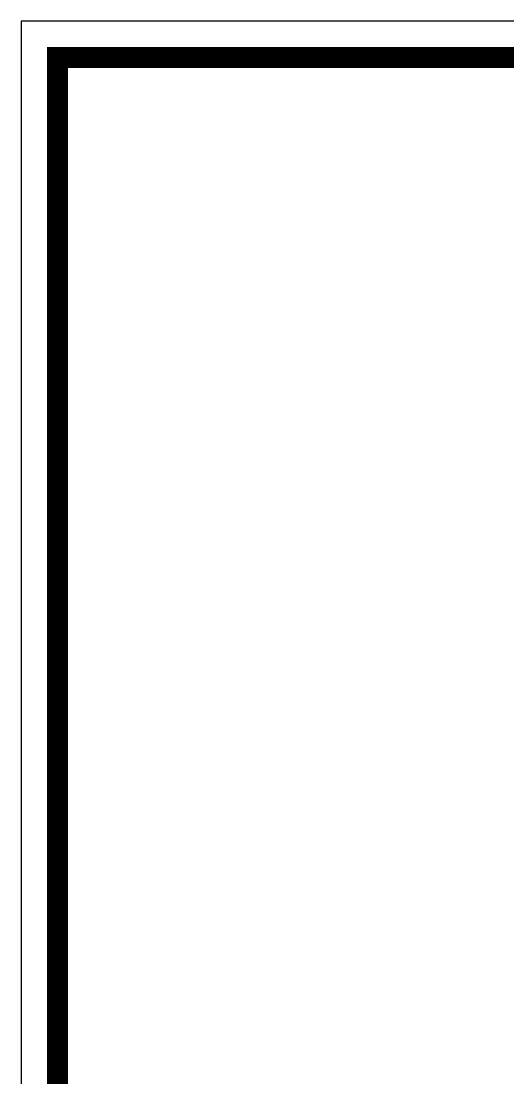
# Model space of a CAD drawing. Header units: centimetres. Extents: x 7997 to 116674, y 1017 to 13844.
# Drawn here: x 46694.4 to 46902.2, y 10321.2 to 10772.1 of the extents above; entities that cross this region are included whole.
import ezdxf
from ezdxf.xclip import XClip

# ---------------------------------------------------------------- set-up
doc = ezdxf.new("R2010")
doc.units = ezdxf.units.CM
doc.header["$LTSCALE"] = 200
doc.header["$XCLIPFRAME"] = 0
doc.layers.add('DIM', color=11, linetype='Continuous')
doc.layers.add('HA', color=251, linetype='Continuous', lineweight=0)
doc.layers.add('WALL', color=3, linetype='Continuous', lineweight=25)

# ---------------------------------------------------------------- blocks, each defined once
blk = doc.blocks.new('08-TITLE SHEET-selattin', base_point=(45714.81, -203081.37))
at = {"color": 0}
blk.add_lwpolyline([(51244.81, -203081.37), (45714.81, -203081.37), (45714.81, -206921.37), (51244.81, -206921.37)], close=True, dxfattribs=at)
at = {"color": 0, "linetype": 'ByBlock', "const_width": 17.04}
blk.add_lwpolyline([(45744.29, -206891.89), (51215.34, -206891.89), (51215.34, -203110.84), (45744.29, -203110.84)], close=True, dxfattribs=at)
at = {"layer": 'HA', "ltscale": 1.2}
blk.add_lwpolyline([(45714.81, -203081.37), (51244.81, -203081.37), (51244.81, -206921.37), (45714.81, -206921.37)], close=True, dxfattribs=at)
blk = doc.blocks.new('02-GROUND FLOOR PLAN-selattin', base_point=(28755.36, 25545.28))
at = {"layer": 'WALL'}
blk.add_line((27835.36, 25245.28), (27715.36, 25245.28), dxfattribs=at)
blk.add_lwpolyline([(27865.36, 25425.28), (27815.36, 25425.28), (27815.36, 25455.28), (27685.36, 25455.28), (27685.36, 25375.28), (27715.36, 25375.28), (27715.36, 25325.28)], dxfattribs=at)

msp = doc.modelspace()

# ---------------------------------------------------------------- linework, layer by layer
at = {"linetype": 'Continuous'}
msp.add_lwpolyline([(46694.4457, 8756.0841), (49597.6957, 8756.0841), (49597.6957, 10772.0841), (46694.4457, 10772.0841)], close=True, dxfattribs=at)

# ---------------------------------------------------------------- block references
at = {"layer": 'DIM', "color": 0, "linetype": 'Continuous', "xscale": 0.5250000000000014, "yscale": 0.5250000000000014, "zscale": 0.5250000000000014}
msp.add_blockref('08-TITLE SHEET-selattin', (46694.4457, 10772.0841), dxfattribs=at)

# ---------------------------------------------------------------- next in the draw order: block references
at = {"layer": 'DIM', "linetype": 'Continuous'}
ref = msp.add_blockref('02-GROUND FLOOR PLAN-selattin', (47939.8293, 10799.6059), dxfattribs=at)
XClip(ref).set_block_clipping_path([(27989.2271852255, 25211.7573736647), (27849.0584877247, 25211.7573736647), (27819.0584877247, 25241.7573736647), (27819.0584877247, 25422.1604384969), (27849.0584877247, 25452.1604384969), (27989.2271852255, 25452.1604384969), (28019.2271852255, 25422.1604384969), (28019.2271852255, 25241.7573736647)])

doc.saveas('drawing.dxf')
